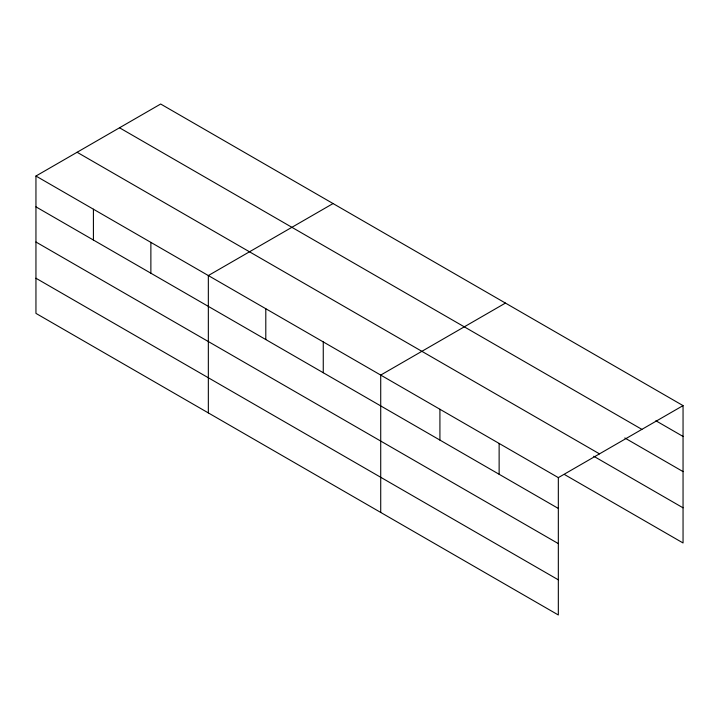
<?xml version="1.0" encoding="UTF-8"?>
<svg xmlns="http://www.w3.org/2000/svg" width="719" height="719" viewBox="0 0 719 719"><rect width="100%" height="100%" fill="white"/><g stroke="black" fill="none" stroke-linecap="round" stroke-linejoin="round"><path stroke-width="1.08" d="M35.95 176.029L558.33 477.623L558.33 614.979L35.95 313.385L35.95 176.029L160.67 104.021L683.05 405.615L683.05 542.971L564.649 474.612M333.059 203.549L208.339 275.557L208.339 412.913M505.439 303.076L380.719 375.084L380.719 512.44M558.33 477.623L683.05 405.615M655.872 420.759L683.05 436.442M119.516 127.784L641.896 429.378M624.82 437.979L683.05 471.601M77.104 152.266L599.484 453.86M593.759 456.268L683.05 507.821M35.95 206.856L558.33 508.45M35.95 242.015L558.33 543.609M35.95 278.235L558.33 579.829M499.13 443.443L499.13 474.27M439.92 409.264L439.92 440.091M323.262 341.902L323.262 372.739M265.796 308.73L265.796 339.557M150.873 242.384L150.873 273.211M93.416 209.202L93.416 240.038"/></g></svg>
